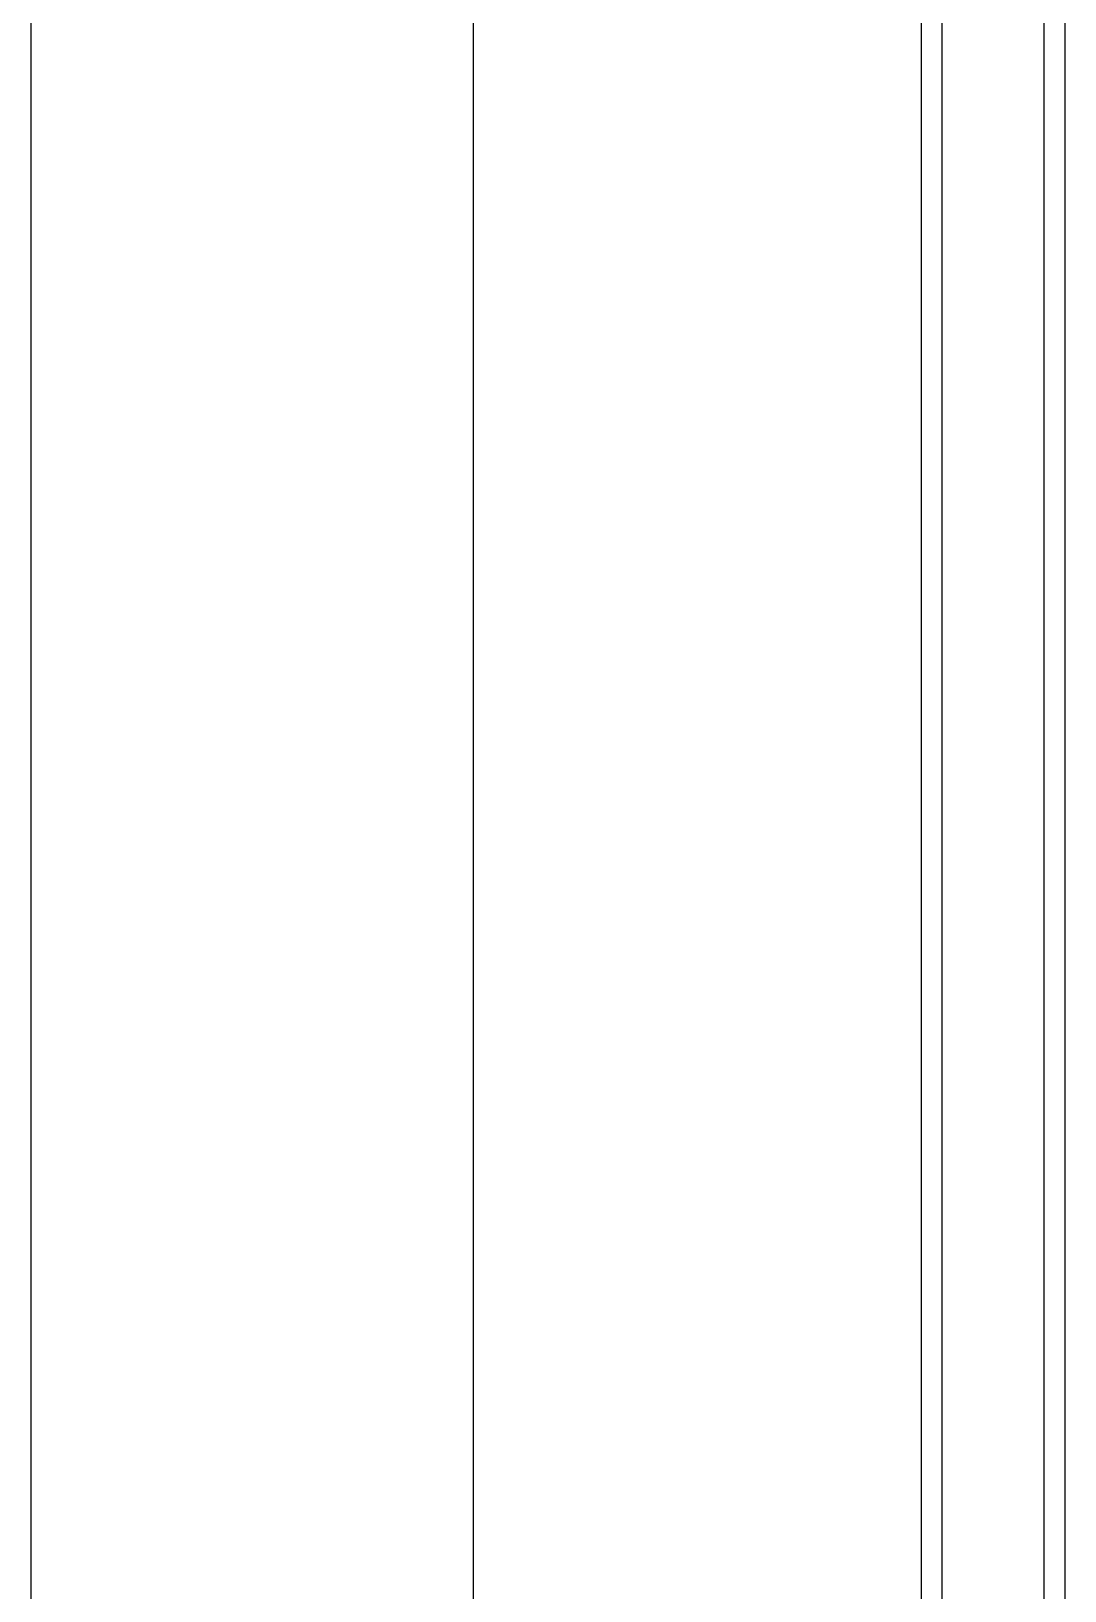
# Model space of a CAD drawing. Header units: metres. Extents: x 44.9 to 117.2, y -105.5 to -49.4.
# Drawn here: x 92.71 to 102.81, y -77.47 to -62.23 of the extents above; entities that cross this region are included whole.
import ezdxf

# ---------------------------------------------------------------- set-up
doc = ezdxf.new("R2010")
doc.units = ezdxf.units.M

msp = doc.modelspace()

# ---------------------------------------------------------------- linework, layer by layer
for points in [[(92.708, -87.68), (92.708, -53.132)], [(97.028, -53.132), (97.028, -87.68)], [(101.407, -87.445), (101.407, -56.42), (101.407, -56.42), (101.407, -56.42), (101.407, -56.42), (101.407, -56.42), (101.407, -56.42)], [(101.608, -56.489), (101.608, -87.376)], [(102.608, -87.169), (102.608, -56.696)], [(102.809, -56.783), (102.809, -87.081)]]:
    msp.add_lwpolyline(points)

doc.saveas('drawing.dxf')
